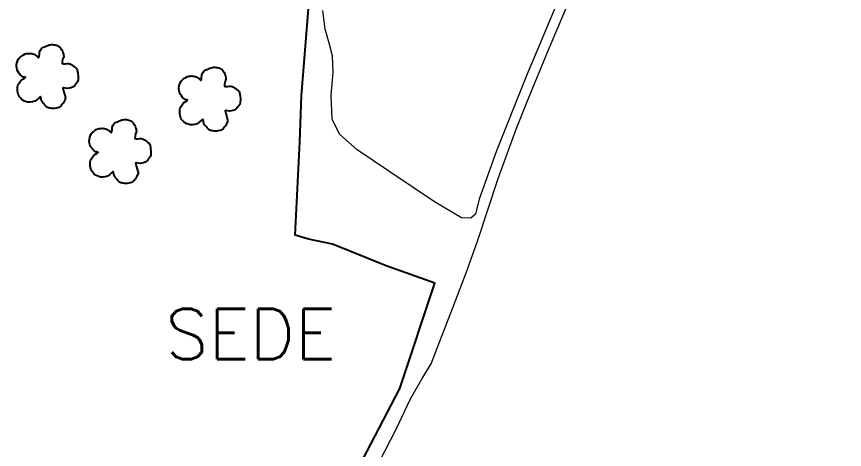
# Model space of a CAD drawing. Header units: inches. Extents: x 733278 to 737733, y 7817354 to 7820504.
# Drawn here: x 735468.2 to 735788.4, y 7818369.1 to 7818536.5 of the extents above; entities that cross this region are included whole.
import ezdxf
from ezdxf.enums import TextEntityAlignment as Align

# ---------------------------------------------------------------- set-up
doc = ezdxf.new("R2010")
doc.units = ezdxf.units.IN
doc.header["$MEASUREMENT"] = 0
doc.linetypes.add('CONTINUO', pattern=[0])
doc.layers.add('0114000299', color=1, linetype='Continuous')
doc.layers.add('MATO', color=3, linetype='Continuous')
for name, color, linetype, lineweight in [('0114000299010', 5, 'Continuous', 0), ('0114000299011', 5, 'Continuous', 0), ('TEXTO', 7, 'Continuous', 0)]:
    doc.layers.add(name, color=color, linetype=linetype, lineweight=lineweight)
doc.styles.add('SIMPLEX', font='', dxfattribs={"height": 0.2})
doc.styles.get('SIMPLEX').set_extended_font_data('simplex.shx')

msp = doc.modelspace()

# ---------------------------------------------------------------- linework, layer by layer
at = {"layer": '0114000299'}
msp.add_lwpolyline([(735595.83, 7818353.07), (735616.37, 7818392.67), (735630.01, 7818433.42), (735611.16, 7818440.12), (735590.33, 7818448.5), (735581.16, 7818450.44), (735576.01, 7818451.94), (735577.7, 7818488.04), (735578.46, 7818506.06), (735580.25, 7818528.35), (735581.52, 7818544.6), (735583.02, 7818560.06), (735583.87, 7818567.4)], dxfattribs=at)
at = {"layer": '0114000299010'}
msp.add_lwpolyline([(735604.08, 7818355.7), (735614.98, 7818376.86), (735620.5, 7818388.72), (735625.05, 7818396.55), (735628.51, 7818402.25), (735631.91, 7818410.97), (735636.46, 7818422.58), (735642.1, 7818437.39), (735646.53, 7818449.7), (735654.41, 7818473.87), (735661.4, 7818492.92), (735666.08, 7818504.59), (735673.91, 7818523.7), (735683.59, 7818546.65), (735694.49, 7818571.85), (735713.23, 7818614.05), (735726.19, 7818642.14), (735749.5, 7818690.56), (735772.64, 7818736.36), (735781.79, 7818755.02), (735787.43, 7818766.53), (735789.84, 7818771.87)], dxfattribs=at)
at = {"layer": '0114000299011'}
msp.add_lwpolyline([(735677.34, 7818541.81), (735665.25, 7818513.34), (735653.76, 7818484.56), (735647.11, 7818465.85), (735645.73, 7818460.1), (735643.84, 7818458.53), (735640.31, 7818458.68), (735629.87, 7818464.88), (735612.22, 7818476.73), (735599.97, 7818484.97), (735593.22, 7818490.94), (735590.32, 7818496.67), (735589.93, 7818506.16), (735590.71, 7818514.88), (735590.34, 7818521.41), (735589.06, 7818526.26), (735587.59, 7818531.61), (735586.71, 7818538.92)], dxfattribs=at)
at = {"layer": 'MATO', "color": 94, "linetype": 'CONTINUO'}
for points in [[(735477.42, 7818505.59, 0), (735476.79, 7818505.03, 0), (735476.08, 7818504.39, 0), (735475.3, 7818503.79, 0), (735474.4, 7818503.54, 0), (735473.48, 7818503.43, 0), (735472.59, 7818503.46, 0), (735471.87, 7818503.61, 0), (735471.23, 7818503.86, 0), (735470.65, 7818504.2, 0), (735470.12, 7818504.6, 0), (735469.66, 7818505.05, 0), (735469.27, 7818505.54, 0), (735469.01, 7818506, 0), (735468.82, 7818506.51, 0), (735468.7, 7818507.08, 0), (735468.57, 7818507.83, 0), (735468.51, 7818508.61, 0), (735468.53, 7818509.36, 0), (735468.72, 7818509.91, 0), (735468.97, 7818510.38, 0), (735469.26, 7818510.8, 0), (735469.48, 7818511.18, 0), (735469.72, 7818511.53, 0), (735470.03, 7818511.87, 0), (735470.63, 7818512.26, 0), (735471.19, 7818512.63, 0), (735471.59, 7818512.94, 0), (735471.41, 7818513.06, 0), (735471.05, 7818513.15, 0), (735470.59, 7818513.25, 0), (735470.27, 7818513.44, 0), (735469.95, 7818513.7, 0), (735469.61, 7818514.05, 0), (735469.18, 7818514.57, 0), (735468.78, 7818515.19, 0), (735468.44, 7818515.86, 0), (735468.26, 7818516.55, 0), (735468.18, 7818517.28, 0), (735468.22, 7818518.02, 0), (735468.43, 7818518.84, 0), (735468.71, 7818519.61, 0), (735469.04, 7818520.28, 0), (735469.29, 7818520.63, 0), (735469.57, 7818520.88, 0), (735469.91, 7818521.09, 0), (735470.39, 7818521.44, 0), (735470.92, 7818521.78, 0), (735471.49, 7818522.07, 0), (735472.06, 7818522.22, 0), (735472.62, 7818522.29, 0), (735473.16, 7818522.31, 0), (735473.65, 7818522.29, 0), (735474.09, 7818522.23, 0), (735474.5, 7818522.13, 0), (735474.87, 7818522.01, 0), (735475.22, 7818521.85, 0), (735475.56, 7818521.64, 0), (735475.99, 7818521.19, 0), (735476.39, 7818520.8, 0), (735476.73, 7818520.62, 0), (735476.89, 7818521.15, 0), (735477, 7818521.86, 0), (735477.06, 7818522.59, 0), (735477.14, 7818522.92, 0), (735477.22, 7818523.16, 0), (735477.35, 7818523.39, 0), (735477.58, 7818523.77, 0), (735477.87, 7818524.14, 0), (735478.21, 7818524.49, 0), (735478.62, 7818524.68, 0), (735479.05, 7818524.83, 0), (735479.5, 7818524.97, 0), (735479.91, 7818525.17, 0), (735480.33, 7818525.37, 0), (735480.75, 7818525.54, 0), (735481.22, 7818525.62, 0), (735481.69, 7818525.67, 0), (735482.17, 7818525.67, 0), (735482.63, 7818525.65, 0), (735483.08, 7818525.59, 0), (735483.51, 7818525.49, 0), (735483.9, 7818525.34, 0), (735484.26, 7818525.15, 0), (735484.6, 7818524.92, 0), (735484.89, 7818524.68, 0), (735485.16, 7818524.39, 0), (735485.41, 7818524.06, 0), (735485.68, 7818523.63, 0), (735485.92, 7818523.17, 0), (735486.12, 7818522.67, 0), (735486.29, 7818522.22, 0), (735486.39, 7818521.71, 0), (735486.41, 7818521.11, 0), (735486.13, 7818520.13, 0), (735485.88, 7818519.15, 0), (735485.79, 7818518.34, 0), (735486.29, 7818518.2, 0), (735486.97, 7818518.26, 0), (735487.72, 7818518.39, 0), (735488.29, 7818518.33, 0), (735488.82, 7818518.21, 0), (735489.33, 7818518.01, 0), (735489.88, 7818517.65, 0), (735490.39, 7818517.24, 0), (735490.85, 7818516.82, 0), (735491.2, 7818516.63, 0), (735491.48, 7818516.35, 0), (735491.69, 7818515.87, 0), (735491.87, 7818514.67, 0), (735491.96, 7818513.34, 0), (735491.95, 7818512.06, 0), (735491.73, 7818511.33, 0), (735491.41, 7818510.78, 0), (735491.02, 7818510.35, 0), (735490.67, 7818509.9, 0), (735490.26, 7818509.52, 0), (735489.79, 7818509.21, 0), (735489.17, 7818508.96, 0), (735488.51, 7818508.78, 0), (735487.84, 7818508.67, 0), (735487.12, 7818508.86, 0), (735486.52, 7818508.96, 0), (735486.13, 7818508.81, 0), (735486.34, 7818507.76, 0), (735486.7, 7818506.5, 0), (735487.06, 7818505.26, 0), (735487.04, 7818504.62, 0), (735486.89, 7818504.14, 0), (735486.65, 7818503.74, 0), (735486.36, 7818503.23, 0), (735486.01, 7818502.73, 0), (735485.63, 7818502.29, 0), (735485.29, 7818501.93, 0), (735484.92, 7818501.62, 0), (735484.51, 7818501.38, 0), (735484, 7818501.19, 0), (735483.46, 7818501.05, 0), (735482.9, 7818500.97, 0), (735482.35, 7818500.96, 0), (735481.81, 7818500.99, 0), (735481.3, 7818501.06, 0), (735480.89, 7818501.1, 0), (735480.5, 7818501.21, 0), (735480.11, 7818501.39, 0), (735479.64, 7818501.78, 0), (735479.17, 7818502.24, 0), (735478.73, 7818502.73, 0), (735478.35, 7818503.11, 0), (735478.04, 7818503.5, 0), (735477.79, 7818503.94, 0), (735477.7, 7818504.6, 0), (735477.62, 7818505.25, 0), (735477.49, 7818505.78, 0)], [(735540.19, 7818496.83, 0), (735539.56, 7818496.27, 0), (735538.85, 7818495.63, 0), (735538.07, 7818495.03, 0), (735537.17, 7818494.77, 0), (735536.25, 7818494.67, 0), (735535.36, 7818494.7, 0), (735534.64, 7818494.85, 0), (735534, 7818495.1, 0), (735533.42, 7818495.44, 0), (735532.89, 7818495.83, 0), (735532.43, 7818496.29, 0), (735532.04, 7818496.77, 0), (735531.78, 7818497.24, 0), (735531.6, 7818497.75, 0), (735531.47, 7818498.31, 0), (735531.34, 7818499.07, 0), (735531.28, 7818499.85, 0), (735531.3, 7818500.59, 0), (735531.49, 7818501.14, 0), (735531.74, 7818501.62, 0), (735532.03, 7818502.04, 0), (735532.25, 7818502.42, 0), (735532.5, 7818502.77, 0), (735532.8, 7818503.11, 0), (735533.4, 7818503.5, 0), (735533.96, 7818503.87, 0), (735534.36, 7818504.18, 0), (735534.18, 7818504.3, 0), (735533.82, 7818504.39, 0), (735533.36, 7818504.49, 0), (735533.04, 7818504.67, 0), (735532.72, 7818504.93, 0), (735532.38, 7818505.29, 0), (735531.95, 7818505.81, 0), (735531.55, 7818506.42, 0), (735531.21, 7818507.1, 0), (735531.03, 7818507.79, 0), (735530.96, 7818508.51, 0), (735530.99, 7818509.26, 0), (735531.2, 7818510.08, 0), (735531.48, 7818510.85, 0), (735531.81, 7818511.52, 0), (735532.06, 7818511.87, 0), (735532.34, 7818512.12, 0), (735532.68, 7818512.33, 0), (735533.16, 7818512.68, 0), (735533.7, 7818513.02, 0), (735534.26, 7818513.31, 0), (735534.83, 7818513.46, 0), (735535.4, 7818513.53, 0), (735535.94, 7818513.55, 0), (735536.42, 7818513.53, 0), (735536.86, 7818513.46, 0), (735537.27, 7818513.36, 0), (735537.64, 7818513.25, 0), (735537.99, 7818513.09, 0), (735538.33, 7818512.88, 0), (735538.76, 7818512.42, 0), (735539.16, 7818512.04, 0), (735539.5, 7818511.85, 0), (735539.67, 7818512.39, 0), (735539.77, 7818513.1, 0), (735539.84, 7818513.83, 0), (735539.91, 7818514.15, 0), (735540, 7818514.4, 0), (735540.13, 7818514.62, 0), (735540.36, 7818515, 0), (735540.64, 7818515.38, 0), (735540.98, 7818515.73, 0), (735541.39, 7818515.92, 0), (735541.82, 7818516.07, 0), (735542.27, 7818516.21, 0), (735542.68, 7818516.41, 0), (735543.1, 7818516.61, 0), (735543.52, 7818516.77, 0), (735543.99, 7818516.86, 0), (735544.46, 7818516.91, 0), (735544.94, 7818516.91, 0), (735545.4, 7818516.89, 0), (735545.85, 7818516.83, 0), (735546.28, 7818516.73, 0), (735546.67, 7818516.58, 0), (735547.03, 7818516.39, 0), (735547.37, 7818516.16, 0), (735547.66, 7818515.92, 0), (735547.93, 7818515.63, 0), (735548.18, 7818515.29, 0), (735548.45, 7818514.87, 0), (735548.69, 7818514.4, 0), (735548.9, 7818513.9, 0), (735549.06, 7818513.46, 0), (735549.16, 7818512.95, 0), (735549.18, 7818512.35, 0), (735548.9, 7818511.37, 0), (735548.65, 7818510.39, 0), (735548.56, 7818509.58, 0), (735549.06, 7818509.44, 0), (735549.74, 7818509.5, 0), (735550.5, 7818509.62, 0), (735551.06, 7818509.56, 0), (735551.59, 7818509.44, 0), (735552.1, 7818509.25, 0), (735552.65, 7818508.89, 0), (735553.16, 7818508.48, 0), (735553.62, 7818508.06, 0), (735553.97, 7818507.87, 0), (735554.25, 7818507.59, 0), (735554.47, 7818507.11, 0), (735554.64, 7818505.91, 0), (735554.74, 7818504.58, 0), (735554.72, 7818503.3, 0), (735554.5, 7818502.57, 0), (735554.18, 7818502.02, 0), (735553.79, 7818501.59, 0), (735553.44, 7818501.14, 0), (735553.03, 7818500.76, 0), (735552.56, 7818500.44, 0), (735551.94, 7818500.2, 0), (735551.28, 7818500.02, 0), (735550.61, 7818499.91, 0), (735549.89, 7818500.1, 0), (735549.29, 7818500.2, 0), (735548.9, 7818500.05, 0), (735549.11, 7818498.99, 0), (735549.47, 7818497.74, 0), (735549.83, 7818496.5, 0), (735549.81, 7818495.86, 0), (735549.67, 7818495.38, 0), (735549.42, 7818494.98, 0), (735549.13, 7818494.46, 0), (735548.78, 7818493.97, 0), (735548.41, 7818493.52, 0), (735548.06, 7818493.16, 0), (735547.69, 7818492.86, 0), (735547.28, 7818492.62, 0), (735546.77, 7818492.43, 0), (735546.23, 7818492.29, 0), (735545.67, 7818492.21, 0), (735545.12, 7818492.2, 0), (735544.58, 7818492.23, 0), (735544.08, 7818492.3, 0), (735543.66, 7818492.34, 0), (735543.27, 7818492.44, 0), (735542.88, 7818492.63, 0), (735542.41, 7818493.02, 0), (735541.94, 7818493.48, 0), (735541.5, 7818493.97, 0), (735541.13, 7818494.35, 0), (735540.81, 7818494.74, 0), (735540.56, 7818495.18, 0), (735540.47, 7818495.84, 0), (735540.39, 7818496.49, 0), (735540.26, 7818497.02, 0)], [(735505.54, 7818476.61, 0), (735504.91, 7818476.04, 0), (735504.2, 7818475.4, 0), (735503.42, 7818474.8, 0), (735502.51, 7818474.55, 0), (735501.59, 7818474.44, 0), (735500.71, 7818474.47, 0), (735499.99, 7818474.62, 0), (735499.34, 7818474.87, 0), (735498.77, 7818475.21, 0), (735498.24, 7818475.61, 0), (735497.77, 7818476.06, 0), (735497.39, 7818476.55, 0), (735497.13, 7818477.01, 0), (735496.94, 7818477.52, 0), (735496.81, 7818478.09, 0), (735496.69, 7818478.84, 0), (735496.63, 7818479.62, 0), (735496.65, 7818480.37, 0), (735496.83, 7818480.92, 0), (735497.09, 7818481.39, 0), (735497.38, 7818481.81, 0), (735497.59, 7818482.19, 0), (735497.84, 7818482.54, 0), (735498.15, 7818482.88, 0), (735498.74, 7818483.27, 0), (735499.3, 7818483.64, 0), (735499.7, 7818483.95, 0), (735499.53, 7818484.07, 0), (735499.16, 7818484.16, 0), (735498.71, 7818484.26, 0), (735498.39, 7818484.45, 0), (735498.06, 7818484.71, 0), (735497.72, 7818485.06, 0), (735497.3, 7818485.59, 0), (735496.9, 7818486.2, 0), (735496.56, 7818486.87, 0), (735496.38, 7818487.56, 0), (735496.3, 7818488.29, 0), (735496.34, 7818489.03, 0), (735496.54, 7818489.85, 0), (735496.83, 7818490.62, 0), (735497.15, 7818491.29, 0), (735497.41, 7818491.64, 0), (735497.69, 7818491.89, 0), (735498.02, 7818492.1, 0), (735498.5, 7818492.46, 0), (735499.04, 7818492.79, 0), (735499.61, 7818493.08, 0), (735500.18, 7818493.23, 0), (735500.74, 7818493.3, 0), (735501.28, 7818493.32, 0), (735501.76, 7818493.3, 0), (735502.21, 7818493.24, 0), (735502.62, 7818493.14, 0), (735502.98, 7818493.02, 0), (735503.33, 7818492.86, 0), (735503.68, 7818492.65, 0), (735504.1, 7818492.2, 0), (735504.5, 7818491.81, 0), (735504.85, 7818491.63, 0), (735505.01, 7818492.16, 0), (735505.11, 7818492.87, 0), (735505.18, 7818493.61, 0), (735505.25, 7818493.93, 0), (735505.34, 7818494.17, 0), (735505.47, 7818494.4, 0), (735505.7, 7818494.78, 0), (735505.99, 7818495.15, 0), (735506.33, 7818495.5, 0), (735506.73, 7818495.69, 0), (735507.17, 7818495.85, 0), (735507.61, 7818495.98, 0), (735508.03, 7818496.18, 0), (735508.44, 7818496.38, 0), (735508.87, 7818496.55, 0), (735509.33, 7818496.63, 0), (735509.81, 7818496.68, 0), (735510.28, 7818496.68, 0), (735510.75, 7818496.66, 0), (735511.19, 7818496.6, 0), (735511.62, 7818496.5, 0), (735512.01, 7818496.35, 0), (735512.38, 7818496.16, 0), (735512.71, 7818495.93, 0), (735513.01, 7818495.69, 0), (735513.27, 7818495.4, 0), (735513.53, 7818495.07, 0), (735513.79, 7818494.64, 0), (735514.03, 7818494.18, 0), (735514.24, 7818493.68, 0), (735514.41, 7818493.23, 0), (735514.51, 7818492.73, 0), (735514.53, 7818492.13, 0), (735514.25, 7818491.14, 0), (735514, 7818490.17, 0), (735513.9, 7818489.36, 0), (735514.41, 7818489.22, 0), (735515.09, 7818489.27, 0), (735515.84, 7818489.4, 0), (735516.4, 7818489.34, 0), (735516.93, 7818489.22, 0), (735517.45, 7818489.02, 0), (735517.99, 7818488.66, 0), (735518.51, 7818488.26, 0), (735518.97, 7818487.83, 0), (735519.32, 7818487.64, 0), (735519.6, 7818487.36, 0), (735519.81, 7818486.88, 0), (735519.99, 7818485.68, 0), (735520.08, 7818484.35, 0), (735520.06, 7818483.07, 0), (735519.84, 7818482.34, 0), (735519.52, 7818481.79, 0), (735519.14, 7818481.36, 0), (735518.78, 7818480.91, 0), (735518.38, 7818480.53, 0), (735517.91, 7818480.22, 0), (735517.29, 7818479.97, 0), (735516.63, 7818479.79, 0), (735515.96, 7818479.68, 0), (735515.24, 7818479.87, 0), (735514.64, 7818479.97, 0), (735514.24, 7818479.82, 0), (735514.46, 7818478.77, 0), (735514.82, 7818477.51, 0), (735515.18, 7818476.27, 0), (735515.16, 7818475.64, 0), (735515.01, 7818475.15, 0), (735514.77, 7818474.75, 0), (735514.47, 7818474.24, 0), (735514.13, 7818473.75, 0), (735513.75, 7818473.3, 0), (735513.41, 7818472.94, 0), (735513.03, 7818472.63, 0), (735512.62, 7818472.39, 0), (735512.12, 7818472.2, 0), (735511.58, 7818472.06, 0), (735511.02, 7818471.98, 0), (735510.46, 7818471.97, 0), (735509.93, 7818472, 0), (735509.42, 7818472.07, 0), (735509.01, 7818472.12, 0), (735508.61, 7818472.22, 0), (735508.22, 7818472.4, 0), (735507.75, 7818472.79, 0), (735507.28, 7818473.25, 0), (735506.84, 7818473.74, 0), (735506.47, 7818474.12, 0), (735506.15, 7818474.51, 0), (735505.9, 7818474.95, 0), (735505.81, 7818475.61, 0), (735505.74, 7818476.26, 0), (735505.6, 7818476.79, 0)]]:
    msp.add_polyline3d(points, dxfattribs=at)

# ---------------------------------------------------------------- texts
at = {"layer": 'TEXTO', "linetype": 'Continuous', "style": 'SIMPLEX'}
msp.add_text('SEDE', height=19.5, dxfattribs=at).set_placement((735558.69, 7818413.72), align=Align.MIDDLE_CENTER)

doc.saveas('drawing.dxf')
